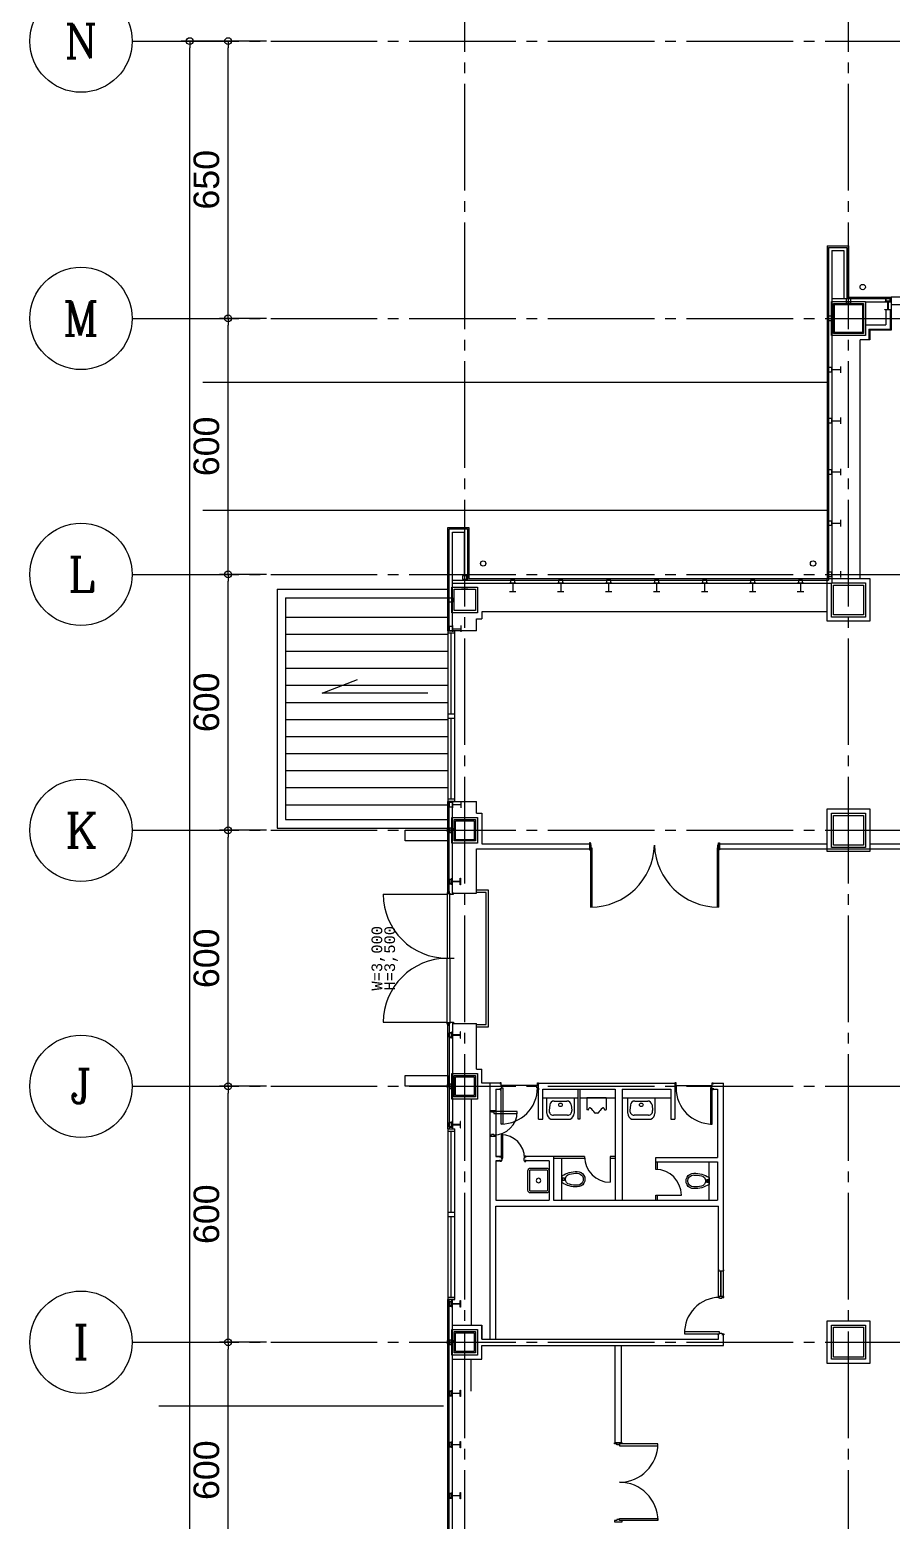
# Model space of a CAD drawing. Header units: millimetres. Extents: x -48783 to 29932, y 8989 to 23940.
# Drawn here: x -1020 to 1002, y 15930 to 19426 of the extents above; entities that cross this region are included whole.
import ezdxf
from ezdxf.enums import TextEntityAlignment as Align

# ---------------------------------------------------------------- set-up
doc = ezdxf.new("R2010")
doc.units = ezdxf.units.MM
doc.header["$LTSCALE"] = 100
doc.linetypes.add('X-N-FAB-L20$0$COL-CEN-LIN', pattern=[3.25, 2.5, -0.25, 0.25, -0.25])
for name, color, linetype in [('0-XREF', 7, 'Continuous'), ('X-N-FAB-L20$0$0-MC', 8, 'Continuous'), ('X-N-FAB-L20$0$0-NC', 8, 'Continuous'), ('X-N-FAB-L20$0$08', 8, 'Continuous'), ('X-N-FAB-L20$0$BLOCK', 8, 'Continuous'), ('X-N-FAB-L20$0$CCL', 8, 'X-N-FAB-L20$0$COL-CEN-LIN'), ('X-N-FAB-L20$0$COL', 8, 'Continuous'), ('X-N-FAB-L20$0$COL-S', 8, 'Continuous')]:
    doc.layers.add(name, color=color, linetype=linetype)
doc.layers.add('X-N-FAB-L20$0$A-BLOCK', color=8, linetype='Continuous', plot=False)
doc.layers.add('X-N-FAB-L20$0$DIM', color=8, linetype='Continuous', plot=False)
doc.styles.add('X-N-FAB-L20$0$ATS', font='monotxt', dxfattribs={"bigfont": 'BIGFONT'})
doc.styles.add('X-N-FAB-L20$0$COL-NUM', font='romanc')
doc.styles.add('X-N-FAB-L20$0$DimStyUse', font='romans.shx', dxfattribs={"width": 0.7})
doc.styles.add('X-N-FAB-L20$0$Gen-Text', font='arial.ttf', dxfattribs={"height": 2.5})
doc.dimstyles.new('X-N-FAB-L20$0$CIRL', dxfattribs={"dimtxt": 30, "dimasz": 8, "dimexe": 8, "dimexo": 0, "dimgap": 5, "dimtad": 1, "dimdsep": 46, "dimtxsty": 'X-N-FAB-L20$0$DimStyUse', "dimblk": 'X-N-FAB-L20$0$_Origin', "dimcen": 10, "dimdle": 8, "dimclrt": 2, "dimazin": 0, "dimtfac": 1, "dimtix": 1, "dimtmove": 2, "dimatfit": 3, "dimfxl": 10, "dimtolj": 1, "dimarcsym": 0})

# ---------------------------------------------------------------- blocks, each defined once
blk = doc.blocks.new('X-N-FAB-L20$0$cn-y')
at = {"layer": 'X-N-FAB-L20$0$0-MC'}
blk.add_circle((-50, 0), 50, dxfattribs=at)
at = {"layer": 'X-N-FAB-L20$0$0-NC', "style": 'X-N-FAB-L20$0$COL-NUM'}
blk.add_attdef('GRID-Y', text='', height=50, dxfattribs=at).set_placement((-50, 0), align=Align.MIDDLE_CENTER)
blk = doc.blocks.new('X-N-FAB-L20$0$_Origin')
at = {"color": 0, "linetype": 'ByBlock', "lineweight": -2}
blk.add_line((0, 0), (-1, 0), dxfattribs=at)
blk.add_circle((0, 0), 0.5, dxfattribs=at)
blk = doc.blocks.new('*D118')
at = {"layer": 'X-N-FAB-L20$0$DIM', "color": 0, "lineweight": -2, "transparency": 16777216}
for p, q in [((465, 8800), (355, 8800)), ((375, 166), (375, 8784)), ((465, 150), (355, 150))]:
    blk.add_line(p, q, dxfattribs=at)
at = {"layer": 'X-N-FAB-L20$0$DIM', "color": 0, "lineweight": -2, "transparency": 16777216, "xscale": 16, "yscale": 16, "zscale": 16}
for p, rotation in [((375, 8800), 90), ((375, 150), 270)]:
    blk.add_blockref('X-N-FAB-L20$0$_Origin', p, dxfattribs=dict(at, rotation=rotation))
at = {"layer": 'X-N-FAB-L20$0$DIM', "color": 2, "transparency": 16777216, "insert": (324.4, 4475), "char_height": 2.5, "attachment_point": 5, "rotation": 90, "style": 'X-N-FAB-L20$0$Gen-Text'}
blk.add_mtext('\\A1;{\\H24x;8650}', dxfattribs=at)
blk = doc.blocks.new('*D127')
at = {"layer": 'X-N-FAB-L20$0$DIM', "color": 0, "lineweight": -2, "transparency": 16777216}
for p, q in [((555, 5750), (445, 5750)), ((465, 5166), (465, 5734)), ((555, 5150), (445, 5150))]:
    blk.add_line(p, q, dxfattribs=at)
at = {"layer": 'X-N-FAB-L20$0$DIM', "color": 0, "lineweight": -2, "transparency": 16777216, "xscale": 16, "yscale": 16, "zscale": 16}
for p, rotation in [((465, 5750), 90), ((465, 5150), 270)]:
    blk.add_blockref('X-N-FAB-L20$0$_Origin', p, dxfattribs=dict(at, rotation=rotation))
at = {"layer": 'X-N-FAB-L20$0$DIM', "color": 2, "transparency": 16777216, "insert": (414.4, 5450), "char_height": 2.5, "attachment_point": 5, "rotation": 90, "style": 'X-N-FAB-L20$0$Gen-Text'}
blk.add_mtext('\\A1;{\\H24x;600}', dxfattribs=at)
blk = doc.blocks.new('*D128')
at = {"layer": 'X-N-FAB-L20$0$DIM', "color": 0, "lineweight": -2, "transparency": 16777216}
for p, q in [((555, 6350), (445, 6350)), ((465, 5766), (465, 6334)), ((555, 5750), (445, 5750))]:
    blk.add_line(p, q, dxfattribs=at)
at = {"layer": 'X-N-FAB-L20$0$DIM', "color": 0, "lineweight": -2, "transparency": 16777216, "xscale": 16, "yscale": 16, "zscale": 16}
for p, rotation in [((465, 6350), 90), ((465, 5750), 270)]:
    blk.add_blockref('X-N-FAB-L20$0$_Origin', p, dxfattribs=dict(at, rotation=rotation))
at = {"layer": 'X-N-FAB-L20$0$DIM', "color": 2, "transparency": 16777216, "insert": (414.4, 6050), "char_height": 2.5, "attachment_point": 5, "rotation": 90, "style": 'X-N-FAB-L20$0$Gen-Text'}
blk.add_mtext('\\A1;{\\H24x;600}', dxfattribs=at)
blk = doc.blocks.new('*D129')
at = {"layer": 'X-N-FAB-L20$0$DIM', "color": 0, "lineweight": -2, "transparency": 16777216}
for p, q in [((555, 6950), (445, 6950)), ((465, 6366), (465, 6934)), ((555, 6350), (445, 6350))]:
    blk.add_line(p, q, dxfattribs=at)
at = {"layer": 'X-N-FAB-L20$0$DIM', "color": 0, "lineweight": -2, "transparency": 16777216, "xscale": 16, "yscale": 16, "zscale": 16}
for p, rotation in [((465, 6950), 90), ((465, 6350), 270)]:
    blk.add_blockref('X-N-FAB-L20$0$_Origin', p, dxfattribs=dict(at, rotation=rotation))
at = {"layer": 'X-N-FAB-L20$0$DIM', "color": 2, "transparency": 16777216, "insert": (414.4, 6650), "char_height": 2.5, "attachment_point": 5, "rotation": 90, "style": 'X-N-FAB-L20$0$Gen-Text'}
blk.add_mtext('\\A1;{\\H24x;600}', dxfattribs=at)
blk = doc.blocks.new('*D130')
at = {"layer": 'X-N-FAB-L20$0$DIM', "color": 0, "lineweight": -2, "transparency": 16777216}
for p, q in [((555, 7550), (445, 7550)), ((465, 6966), (465, 7534)), ((555, 6950), (445, 6950))]:
    blk.add_line(p, q, dxfattribs=at)
at = {"layer": 'X-N-FAB-L20$0$DIM', "color": 0, "lineweight": -2, "transparency": 16777216, "xscale": 16, "yscale": 16, "zscale": 16}
for p, rotation in [((465, 7550), 90), ((465, 6950), 270)]:
    blk.add_blockref('X-N-FAB-L20$0$_Origin', p, dxfattribs=dict(at, rotation=rotation))
at = {"layer": 'X-N-FAB-L20$0$DIM', "color": 2, "transparency": 16777216, "insert": (414.4, 7250), "char_height": 2.5, "attachment_point": 5, "rotation": 90, "style": 'X-N-FAB-L20$0$Gen-Text'}
blk.add_mtext('\\A1;{\\H24x;600}', dxfattribs=at)
blk = doc.blocks.new('*D131')
at = {"layer": 'X-N-FAB-L20$0$DIM', "color": 0, "lineweight": -2, "transparency": 16777216}
for p, q in [((555, 8150), (445, 8150)), ((465, 7566), (465, 8134)), ((555, 7550), (445, 7550))]:
    blk.add_line(p, q, dxfattribs=at)
at = {"layer": 'X-N-FAB-L20$0$DIM', "color": 0, "lineweight": -2, "transparency": 16777216, "xscale": 16, "yscale": 16, "zscale": 16}
for p, rotation in [((465, 8150), 90), ((465, 7550), 270)]:
    blk.add_blockref('X-N-FAB-L20$0$_Origin', p, dxfattribs=dict(at, rotation=rotation))
at = {"layer": 'X-N-FAB-L20$0$DIM', "color": 2, "transparency": 16777216, "insert": (414.4, 7850), "char_height": 2.5, "attachment_point": 5, "rotation": 90, "style": 'X-N-FAB-L20$0$Gen-Text'}
blk.add_mtext('\\A1;{\\H24x;600}', dxfattribs=at)
blk = doc.blocks.new('*D132')
at = {"layer": 'X-N-FAB-L20$0$DIM', "color": 0, "lineweight": -2, "transparency": 16777216}
for p, q in [((555, 8800), (445, 8800)), ((465, 8166), (465, 8784)), ((555, 8150), (445, 8150))]:
    blk.add_line(p, q, dxfattribs=at)
at = {"layer": 'X-N-FAB-L20$0$DIM', "color": 0, "lineweight": -2, "transparency": 16777216, "xscale": 16, "yscale": 16, "zscale": 16}
for p, rotation in [((465, 8800), 90), ((465, 8150), 270)]:
    blk.add_blockref('X-N-FAB-L20$0$_Origin', p, dxfattribs=dict(at, rotation=rotation))
at = {"layer": 'X-N-FAB-L20$0$DIM', "color": 2, "transparency": 16777216, "insert": (414.4, 8475), "char_height": 2.5, "attachment_point": 5, "rotation": 90, "style": 'X-N-FAB-L20$0$Gen-Text'}
blk.add_mtext('\\A1;{\\H24x;650}', dxfattribs=at)
blk = doc.blocks.new('X-N-FAB-L20$0$A$C028b1125')
at = {"layer": 'X-N-FAB-L20$0$COL'}
blk.add_lwpolyline([(0, 60), (60, 60), (60, 0), (0, 0)], close=True, dxfattribs=at)
at = {"layer": 'X-N-FAB-L20$0$COL-S'}
for points in [[(5, 5), (5, 55), (55, 55), (55, 5)], [(8, 8), (8, 52), (52, 52), (52, 8)]]:
    blk.add_lwpolyline(points, close=True, dxfattribs=at)
blk = doc.blocks.new('X-N-FAB-L20$0$A$C01c89b02')
at = {"layer": 'X-N-FAB-L20$0$COL'}
blk.add_lwpolyline([(0, 100), (100, 100), (100, 0), (0, 0)], close=True, dxfattribs=at)
at = {"layer": 'X-N-FAB-L20$0$COL-S'}
for points in [[(10, 90), (90, 90), (90, 10), (10, 10)], [(15, 85), (85, 85), (85, 15), (15, 15)]]:
    blk.add_lwpolyline(points, close=True, dxfattribs=at)
blk = doc.blocks.new('X-N-FAB-L20$0$A$C09907766')
at = {"layer": 'X-N-FAB-L20$0$COL-S'}
for points in [[(0, 60), (60, 60), (60, 0), (0, 0)], [(5, 55), (55, 55), (55, 5), (5, 5)]]:
    blk.add_lwpolyline(points, close=True, dxfattribs=at)
blk = doc.blocks.new('X-N-FAB-L20$0$A$C9c0f053d')
at = {"layer": 'X-N-FAB-L20$0$COL'}
blk.add_lwpolyline([(0, 80), (80, 80), (80, 0), (0, 0)], close=True, dxfattribs=at)
at = {"layer": 'X-N-FAB-L20$0$COL-S'}
for points in [[(5, 5), (5, 75), (75, 75), (75, 5)], [(7, 7), (7, 73), (73, 73), (73, 7)]]:
    blk.add_lwpolyline(points, close=True, dxfattribs=at)
blk = doc.blocks.new('X-N-FAB-L20$0$A$C1d07c4d4')
for centre, radius in [((1650.7, 8198.6), 6.25), ((760.7, 7550.5), 6.25), ((1534.2, 7550.5), 6.25), ((1026.4, 6298), 0.2)]:
    blk.add_circle(centre, radius)
for centre, major_axis, start_param, end_param in [((926.5, 6262.6), (11.6, 11.6), 2.420598, 3.467796), ((925.4, 6267.2), (-7.16, 7.16), 0.682044, 2.356194), ((926.8, 6280.3), (-7.16, 7.16), 5.497787, 6.96523), ((957.1, 6280.3), (7.16, 7.16), 5.601141, 7.068583), ((958.5, 6267.2), (-7.16, 7.16), 2.356194, 4.030345), ((957.4, 6262.6), (11.6, 11.6), 4.386186, 5.433383), ((1116, 6262.6), (11.6, 11.6), 2.420598, 3.467796), ((1114.9, 6267.2), (-7.16, 7.16), 0.682044, 2.356194), ((1116.3, 6280.3), (-7.16, 7.16), 5.497787, 6.96523), ((1146.6, 6280.3), (7.16, 7.16), 5.601141, 7.068583), ((1148, 6267.2), (-7.16, 7.16), 2.356194, 4.030345), ((1146.9, 6262.6), (11.6, 11.6), 4.386186, 5.433383)]:
    blk.add_ellipse(centre, major_axis=major_axis, ratio=1, start_param=start_param, end_param=end_param)
for centre in [(941.9, 6281.6), (1131.4, 6281.6)]:
    blk.add_ellipse(centre, major_axis=(-2.9, 2.9), ratio=1)
at = {"extrusion": (0, 0, -1)}
for centre, major_axis, start_param, end_param in [((871.8, 6126.9), (-4.41, 4.41), 5.497787, 7.068583), ((871.8, 6126.9), (1.47, 1.47), 3.926991, 5.497787), ((909.2, 6126.9), (-4.41, 4.41), 0.785398, 2.356194), ((909.2, 6126.9), (-1.47, 1.47), 0.785398, 2.356194), ((979.2, 6063.3), (-43.6, 43.6), 0.206884, 0.822018), ((965.5, 6107), (8.5, 8.5), 2.525388, 5.328594), ((979.2, 6063.3), (-40.8, 40.8), 0.509132, 0.822018), ((981.4, 6107), (12.7, 12.7), 5.497787, 8.63938), ((981.4, 6107), (9.9, 9.9), 5.497787, 8.63938), ((1254.4, 6103), (12.7, 12.7), 2.356194, 5.497787), ((1256.7, 6059.3), (-43.6, 43.6), 0.748778, 1.363912), ((979.2, 6150.7), (43.6, 43.6), 2.319574, 2.934708), ((979.2, 6150.7), (40.8, 40.8), 2.319574, 2.63246), ((1254.4, 6103), (-9.9, 9.9), 3.926991, 7.068583), ((1256.7, 6146.7), (43.6, 43.6), 1.777681, 2.392815), ((1256.7, 6059.3), (-40.8, 40.8), 0.748778, 1.061664), ((1256.7, 6146.7), (-40.8, 40.8), 3.650725, 3.963611), ((1270.4, 6103), (-8.5, 8.5), 0.954591, 3.757798), ((871.8, 6081.1), (-4.41, 4.41), 3.926991, 5.497787), ((871.8, 6081.1), (-1.47, 1.47), 3.926991, 5.497787), ((909.2, 6081.1), (-4.41, 4.41), 2.356194, 3.926991), ((909.2, 6081.1), (1.47, 1.47), 0.785398, 2.356194)]:
    blk.add_ellipse(centre, major_axis=major_axis, ratio=1, start_param=start_param, end_param=end_param, dxfattribs=at)
blk.add_ellipse((890.5, 6104), major_axis=(-3.68, 3.68), ratio=1, dxfattribs=at)
blk.add_point((1026.4, 6298))
at = {"layer": 'X-N-FAB-L20$0$08'}
for p, q in [((1567.4, 8295), (1567.4, 7525)), ((1567.4, 8295), (1617.4, 8295)), ((1570.9, 8291.5), (1570.9, 7511.5)), ((1570.9, 8291.5), (1613.9, 8291.5)), ((1613.9, 8291.5), (1613.9, 8171.5)), ((1617.4, 8295), (1617.4, 8175)), ((1578.4, 8284), (1578.4, 7504)), ((1578.4, 8284), (1606.4, 8284)), ((1606.4, 8284), (1606.4, 8171.5)), ((1567.4, 8224.6), (1567.4, 7515)), ((1578.4, 8171.5), (1717.4, 8171.5)), ((1617.4, 8175), (1717.4, 8175)), ((1657.4, 8164), (1717.4, 8164)), ((2417.4, 8175), (1717.4, 8175)), ((1717.4, 8175), (1717.4, 8097.5)), ((1717.4, 8175), (1717.4, 8158)), ((1717.4, 8158), (2417.4, 8158)), ((1704.9, 8145), (1704.9, 8110)), ((1714.9, 8145), (1714.9, 8100)), ((1657.4, 8110), (1704.9, 8110)), ((1664.9, 8100), (1664.9, 8077.5)), ((1664.9, 8100), (1714.9, 8100)), ((1667.4, 8097.5), (1667.4, 8075)), ((1717.4, 8097.5), (1667.4, 8097.5)), ((1644.9, 7515), (1644.9, 8075)), ((1667.4, 8075), (1644.9, 8075)), ((1578.4, 8012.5), (1578.4, 7997.5)), ((1598.4, 8012.5), (1598.4, 7997.5)), ((1567.4, 7975), (102.8, 7975)), ((1578.4, 8005), (1598.4, 8005)), ((1578.4, 7892.5), (1578.4, 7877.5)), ((1578.4, 7885), (1598.4, 7885)), ((1598.4, 7892.5), (1598.4, 7877.5)), ((1578.4, 7772.5), (1578.4, 7757.5)), ((1578.4, 7765), (1598.4, 7765)), ((1598.4, 7772.5), (1598.4, 7757.5)), ((1567.4, 7675), (102.8, 7675)), ((677.4, 7635), (727.4, 7635)), ((677.4, 7635), (727.4, 7635)), ((677.4, 7392.7), (677.4, 7635)), ((680.9, 7631.5), (723.9, 7631.5)), ((680.9, 7392.7), (680.9, 7631.5)), ((688.4, 7624), (716.4, 7624)), ((688.4, 7392.7), (688.4, 7624)), ((716.4, 7624), (716.4, 7521.5)), ((723.9, 7631.5), (723.9, 7511.5)), ((727.4, 7635), (727.4, 7515)), ((727.4, 7635), (727.4, 7525)), ((1578.4, 7652.5), (1578.4, 7637.5)), ((1578.4, 7645), (1598.4, 7645)), ((1598.4, 7652.5), (1598.4, 7637.5)), ((1578.4, 7532.5), (1578.4, 7517.5)), ((1578.4, 7525), (1598.4, 7525)), ((1598.4, 7532.5), (1598.4, 7517.5)), ((277.4, 7490), (277.4, 6930)), ((277.4, 7490), (677.4, 7490)), ((688.4, 7511.5), (1570.9, 7511.5)), ((688.4, 7504), (1578.4, 7504)), ((724.9, 7490), (709.9, 7490)), ((727.4, 7515), (1567.4, 7515)), ((837.4, 7504), (822.4, 7504)), ((837.4, 7484), (822.4, 7484)), ((829.9, 7504), (829.9, 7484)), ((949.9, 7504), (934.9, 7504)), ((949.9, 7484), (934.9, 7484)), ((942.4, 7504), (942.4, 7484)), ((1062.4, 7504), (1047.4, 7504)), ((1062.4, 7484), (1047.4, 7484)), ((1054.9, 7504), (1054.9, 7484)), ((1174.9, 7504), (1159.9, 7504)), ((1174.9, 7484), (1159.9, 7484)), ((1167.4, 7504), (1167.4, 7484)), ((1287.4, 7504), (1272.4, 7504)), ((1287.4, 7484), (1272.4, 7484)), ((1279.9, 7504), (1279.9, 7484)), ((1399.9, 7504), (1384.9, 7504)), ((1399.9, 7484), (1384.9, 7484)), ((1392.4, 7504), (1392.4, 7484)), ((1512.4, 7504), (1497.4, 7504)), ((1512.4, 7484), (1497.4, 7484)), ((1504.9, 7504), (1504.9, 7484)), ((1644.9, 7515), (1667.4, 7515)), ((1667.4, 7515), (1667.4, 7415)), ((297.4, 7470), (297.4, 6950)), ((297.4, 7470), (677.4, 7470)), ((297.4, 7425), (677.4, 7425)), ((744.9, 7392.7), (744.9, 7420.5)), ((744.9, 7420.5), (757.4, 7420.5)), ((1567.4, 7437.5), (757.4, 7437.5)), ((757.4, 7437.5), (757.4, 7420.5)), ((1567.4, 7415), (1567.4, 7437.5)), ((1667.4, 7415), (1567.4, 7415)), ((297.4, 7385), (677.4, 7385)), ((744.9, 7392.7), (677.4, 7392.7)), ((677.4, 7392.7), (694.4, 7392.7)), ((677.4, 7392.7), (677.4, 6992.8)), ((677.4, 7387.8), (694.4, 7387.8)), ((685.9, 7197.8), (685.9, 7387.8)), ((688.4, 7405.2), (688.4, 7390.2)), ((688.4, 7397.7), (708.4, 7397.7)), ((694.4, 6992.8), (694.4, 7392.7)), ((708.4, 7405.2), (708.4, 7390.2)), ((297.4, 7345), (677.4, 7345)), ((297.4, 7305), (677.4, 7305)), ((297.4, 7265), (677.4, 7265)), ((297.4, 7225), (677.4, 7225)), ((297.4, 7185), (677.4, 7185)), ((677.4, 7197.8), (694.4, 7197.8)), ((677.4, 7187.8), (694.4, 7187.8)), ((685.9, 6997.8), (685.9, 7187.8)), ((297.4, 7145), (677.4, 7145)), ((297.4, 7105), (677.4, 7105)), ((297.4, 7065), (677.4, 7065)), ((297.4, 7025), (677.4, 7025)), ((694.4, 6997.8), (677.4, 6997.8)), ((677.4, 6775), (677.4, 6992.8)), ((677.4, 6992.8), (744.9, 6992.8)), ((694.4, 6992.8), (677.4, 6992.8)), ((680.9, 6775), (680.9, 6992.8)), ((688.4, 6992.8), (688.4, 6977.8)), ((688.4, 6775), (688.4, 6992.8)), ((708.4, 6992.8), (708.4, 6977.8)), ((744.9, 6965), (744.9, 6992.8)), ((297.4, 6985), (677.4, 6985)), ((688.4, 6985.3), (708.4, 6985.3)), ((744.9, 6965), (757.4, 6965)), ((757.4, 6965), (757.4, 6893.5)), ((1567.4, 6893.5), (1567.4, 6975)), ((1567.4, 6975), (1667.4, 6975)), ((1567.4, 6975), (1667.4, 6975)), ((1667.4, 6975), (1667.4, 6893.5)), ((277.4, 6930), (677.4, 6930)), ((297.4, 6950), (677.4, 6950)), ((757.4, 6893.5), (1009.8, 6893.5)), ((1009.8, 6893.5), (1009.8, 6881.5)), ((1012.3, 6895), (1012.3, 6745)), ((1312.3, 6895), (1312.3, 6745)), ((1314.8, 6893.5), (1567.4, 6893.5)), ((1314.8, 6893.5), (1314.8, 6881.5)), ((1667.4, 6893.5), (2289.9, 6893.5)), ((744.9, 6777.5), (744.9, 6881.5)), ((744.9, 6881.5), (1009.8, 6881.5)), ((1013.8, 6883.9), (1015.3, 6883.9)), ((1015.3, 6883.9), (1015.3, 6745)), ((1309.3, 6883.9), (1309.3, 6745)), ((1312.3, 6883.9), (1309.3, 6883.9)), ((1314.8, 6881.5), (2304.9, 6881.5)), ((526.4, 6775), (676.4, 6775)), ((677.4, 6781.5), (680.9, 6781.5)), ((688.4, 6777.5), (744.9, 6777.5)), ((662.4, 6625), (692.4, 6625)), ((526.4, 6475), (676.4, 6475)), ((677.4, 6225), (677.4, 6472.5)), ((677.4, 6468.5), (680.9, 6468.5)), ((680.9, 6472.5), (680.9, 6225)), ((688.4, 6475), (688.4, 6225)), ((688.4, 6472.5), (744.9, 6472.5)), ((744.9, 6365), (744.9, 6472.5)), ((744.9, 6365), (757.4, 6365)), ((757.4, 6332), (757.4, 6365)), ((800.4, 6332), (757.4, 6332)), ((777.4, 5732.5), (777.4, 6332)), ((890.4, 6332), (1210.4, 6332)), ((890.4, 6248), (890.4, 6332)), ((1210.4, 6332), (1210.4, 6248)), ((1300.4, 6332), (1324.4, 6332)), ((1324.4, 5895), (1324.4, 6332)), ((732.4, 6295), (732.4, 5765)), ((790.4, 6318), (800.4, 6318)), ((790.4, 6318), (790.4, 6160)), ((886.4, 6327), (804.4, 6327)), ((900.4, 6318), (1070.4, 6318)), ((900.4, 6248), (900.4, 6318)), ((900.4, 6298), (983.4, 6298)), ((910.1, 6261.6), (910.1, 6298)), ((910.1, 6298), (973.8, 6298)), ((973.8, 6298), (973.8, 6261.6)), ((987.4, 6298), (1070.4, 6298)), ((1049.4, 6298), (1003.4, 6298)), ((1003.4, 6298), (1003.4, 6270.5)), ((1049.4, 6298), (1049.4, 6270.5)), ((1053.4, 6298), (1070.4, 6298)), ((1070.4, 6318), (1070.4, 6058)), ((1086.4, 6318), (1086.4, 6058)), ((1086.4, 6318), (1200.4, 6318)), ((1086.4, 6298), (1200.4, 6298)), ((1099.6, 6261.6), (1099.6, 6298)), ((1099.6, 6298), (1163.3, 6298)), ((1163.3, 6298), (1163.3, 6261.6)), ((1200.4, 6318), (1200.4, 6248)), ((1214.4, 6327), (1296.4, 6327)), ((1300.4, 6318), (1310.4, 6318)), ((1310.4, 6318), (1310.4, 6158)), ((777.4, 6268), (790.4, 6268)), ((916.7, 6281.3), (915.3, 6268.2)), ((926.8, 6290.4), (957.1, 6290.4)), ((967.2, 6281.3), (968.6, 6268.2)), ((1007.1, 6270), (1003.9, 6270)), ((1007.6, 6270.3), (1008.7, 6272.8)), ((1029.4, 6262), (1023.5, 6262)), ((1045.3, 6270.3), (1044.2, 6272.8)), ((1045.8, 6270), (1048.9, 6270)), ((1106.2, 6281.3), (1104.8, 6268.2)), ((1116.3, 6290.4), (1146.6, 6290.4)), ((1156.7, 6281.3), (1158.1, 6268.2)), ((677.4, 6225), (677.4, 5825)), ((677.4, 6225), (694.4, 6225)), ((694.4, 5825), (694.4, 6225)), ((890.4, 6248), (900.4, 6248)), ((919.2, 6247.9), (964.7, 6247.9)), ((958.5, 6257), (925.4, 6257)), ((1108.7, 6247.9), (1154.2, 6247.9)), ((1148, 6257), (1114.9, 6257)), ((1200.4, 6248), (1210.4, 6248)), ((677.4, 6220), (694.4, 6220)), ((685.9, 6030), (685.9, 6220)), ((777.4, 6208), (790.4, 6208)), ((790.4, 6160), (800.4, 6160)), ((800.4, 6160), (790.4, 6160)), ((925.4, 6160), (860.4, 6160)), ((925.4, 6160), (925.4, 6058)), ((998.4, 6160), (925.4, 6160)), ((998.6, 6156), (925.4, 6156)), ((945.4, 6058), (945.4, 6156)), ((1070.4, 6160), (1058.4, 6160)), ((1058.4, 6160), (1058.4, 6100)), ((1070.4, 6156), (1058.4, 6156)), ((1165.4, 6158), (1310.4, 6158)), ((1165.4, 6148), (1165.4, 6158)), ((790.4, 6150), (790.4, 6058)), ((800.4, 6150), (790.4, 6150)), ((790.4, 6150), (800.4, 6150)), ((915.4, 6150), (860.4, 6150)), ((865.5, 6081.1), (865.5, 6126.9)), ((869.7, 6081.1), (869.7, 6126.9)), ((871.8, 6133.1), (909.2, 6133.1)), ((871.8, 6129), (909.2, 6129)), ((911.3, 6126.9), (911.3, 6081.1)), ((915.4, 6150), (915.4, 6058)), ((915.4, 6126.9), (915.4, 6081.1)), ((1165.4, 6148), (1310.4, 6148)), ((1165.4, 6130), (1165.4, 6148)), ((1169.4, 6130), (1169.4, 6148)), ((1290.4, 6058), (1290.4, 6148)), ((1310.4, 6148), (1310.4, 6058)), ((945.4, 6115), (945.4, 6099)), ((947.4, 6110), (951.4, 6110)), ((947.4, 6104), (947.4, 6110)), ((951.4, 6104), (947.4, 6104)), ((951.4, 6110), (951.4, 6104)), ((1288.4, 6106), (1284.4, 6106)), ((1284.4, 6106), (1284.4, 6100)), ((1284.4, 6100), (1288.4, 6100)), ((1288.4, 6100), (1288.4, 6106)), ((1290.4, 6111), (1290.4, 6095)), ((790.4, 6058), (915.4, 6058)), ((909.2, 6079), (871.8, 6079)), ((909.2, 6074.9), (871.8, 6074.9)), ((925.4, 6058), (1310.4, 6058)), ((1165.4, 6058), (1165.4, 6070)), ((1165.4, 6070), (1225.4, 6070)), ((1169.4, 6058), (1169.4, 6070)), ((677.4, 6030), (694.4, 6030)), ((677.4, 6020), (694.4, 6020)), ((685.9, 5830), (685.9, 6020)), ((790.4, 6044), (1312.4, 6044)), ((790.4, 5732.5), (790.4, 6044)), ((1312.4, 5895), (1312.4, 6044)), ((1312.4, 5832.5), (1312.4, 5892.5)), ((1317.4, 5892.5), (1317.4, 5832.5)), ((1318, 5892.5), (1318, 5832.5)), ((1324.4, 5832.5), (1324.4, 5892.5)), ((694.4, 5830), (677.4, 5830)), ((677.4, 3225), (677.4, 5825)), ((694.4, 5825), (677.4, 5825)), ((677.4, 5825), (694.4, 5825)), ((680.9, 3225), (680.9, 5825)), ((688.4, 3225), (688.4, 5825)), ((688.4, 5765), (757.4, 5765)), ((699.4, 5765), (757.4, 5765)), ((757.4, 5732.5), (757.4, 5765)), ((1312.4, 5732.5), (1312.4, 5742.5)), ((1324.4, 5717.5), (1324.4, 5742.5)), ((757.4, 5732.5), (1312.4, 5732.5)), ((757.4, 5717.5), (1324.4, 5717.5)), ((757.4, 5685), (757.4, 5717.5)), ((1069.9, 5489.3), (1069.9, 5717.5)), ((1084.9, 5489.3), (1084.9, 5717.5)), ((688.4, 5685), (757.4, 5685)), ((732.4, 5610), (732.4, 5685)), ((667.4, 5575), (0, 5575)), ((1084.9, 5489.3), (1069.9, 5489.3)), ((1069.9, 5489.3), (1084.9, 5489.3))]:
    blk.add_line(p, q, dxfattribs=at)
for points in [[(1577.4, 8165), (1657.4, 8165), (1657.4, 8085), (1577.4, 8085)], [(1582.4, 8090), (1582.4, 8160), (1652.4, 8160), (1652.4, 8090)], [(1584.4, 8092), (1584.4, 8158), (1650.4, 8158), (1650.4, 8092)], [(1612.4, 8160), (1612.4, 8171.5), (1622.4, 8171.5), (1622.4, 8160)], [(1702.4, 8165), (1717.4, 8165), (1717.4, 8164.1), (1710.2, 8164.1), (1710.2, 8145.9), (1717.4, 8145.9), (1717.4, 8145), (1702.4, 8145), (1702.4, 8145.9), (1709.6, 8145.9), (1709.6, 8164.1), (1702.4, 8164.1)], [(1704.3, 8170), (1704.3, 8165), (1709.3, 8165), (1709.3, 8165.6), (1704.9, 8165.6), (1704.9, 8170)], [(1704.9, 8166.5), (1714.9, 8166.5), (1714.9, 8171.5), (1704.9, 8171.5)], [(1715.5, 8170), (1715.5, 8165), (1710.5, 8165), (1710.5, 8165.6), (1714.9, 8165.6), (1714.9, 8170)], [(1582.4, 8130), (1570.9, 8130), (1570.9, 8120), (1582.4, 8120)], [(1578.4, 8010), (1570.9, 8010), (1570.9, 8000), (1578.4, 8000)], [(1578.4, 7890), (1570.9, 7890), (1570.9, 7880), (1578.4, 7880)], [(1578.4, 7770), (1570.9, 7770), (1570.9, 7760), (1578.4, 7760)], [(1578.4, 7650), (1570.9, 7650), (1570.9, 7640), (1578.4, 7640)], [(722.4, 7514), (722.4, 7521.5), (712.4, 7521.5), (712.4, 7514)], [(1578.4, 7530), (1570.9, 7530), (1570.9, 7520), (1578.4, 7520)], [(687.4, 7495), (747.4, 7495), (747.4, 7435), (687.4, 7435)], [(692.4, 7490), (742.4, 7490), (742.4, 7440), (692.4, 7440)], [(834.9, 7504), (834.9, 7511.5), (824.9, 7511.5), (824.9, 7504)], [(947.4, 7504), (947.4, 7511.5), (937.4, 7511.5), (937.4, 7504)], [(1059.9, 7504), (1059.9, 7511.5), (1049.9, 7511.5), (1049.9, 7504)], [(1172.4, 7504), (1172.4, 7511.5), (1162.4, 7511.5), (1162.4, 7504)], [(1284.9, 7504), (1284.9, 7511.5), (1274.9, 7511.5), (1274.9, 7504)], [(1397.4, 7504), (1397.4, 7511.5), (1387.4, 7511.5), (1387.4, 7504)], [(1509.9, 7504), (1509.9, 7511.5), (1499.9, 7511.5), (1499.9, 7504)], [(1577.4, 7505), (1657.4, 7505), (1657.4, 7425), (1577.4, 7425)], [(1582.4, 7500), (1652.4, 7500), (1652.4, 7430), (1582.4, 7430)], [(688.4, 7460), (680.9, 7460), (680.9, 7470), (688.4, 7470)], [(688.4, 7402.7), (680.9, 7402.7), (680.9, 7392.7), (688.4, 7392.7)], [(688.4, 6990.3), (680.9, 6990.3), (680.9, 6980.3), (688.4, 6980.3)], [(1577.4, 6965), (1657.4, 6965), (1657.4, 6885), (1577.4, 6885)], [(1582.4, 6960), (1652.4, 6960), (1652.4, 6890), (1582.4, 6890)], [(677.4, 6900), (577.4, 6900), (577.4, 6925), (677.4, 6925)], [(677.4, 6924), (677.4, 6926), (680.9, 6926), (680.9, 6924)], [(685.9, 6920), (685.9, 6930), (680.9, 6930), (680.9, 6920)], [(685.9, 6922.5), (685.9, 6927.5), (690.9, 6927.5), (690.9, 6926.9), (686.5, 6926.9), (686.5, 6922.5)], [(687.4, 6955), (747.4, 6955), (747.4, 6895), (687.4, 6895)], [(687.4, 6927.5), (692.4, 6927.5), (692.4, 6932.5), (691.8, 6932.5), (691.8, 6928.1), (687.4, 6928.1)], [(692.4, 6900), (692.4, 6950), (742.4, 6950), (742.4, 6900)], [(695.4, 6903), (695.4, 6947), (739.4, 6947), (739.4, 6903)], [(685.9, 6800), (685.9, 6810), (680.9, 6810), (680.9, 6800)], [(682.4, 6810.6), (687.4, 6810.6), (687.4, 6805.6), (686.8, 6805.6), (686.8, 6810), (682.4, 6810)], [(682.4, 6799.4), (687.4, 6799.4), (687.4, 6804.4), (686.8, 6804.4), (686.8, 6800), (682.4, 6800)], [(687.4, 6797.5), (687.4, 6812.5), (688.3, 6812.5), (688.3, 6805.3), (706.5, 6805.3), (706.5, 6812.5), (707.4, 6812.5), (707.4, 6797.5), (706.5, 6797.5), (706.5, 6804.7), (688.3, 6804.7), (688.3, 6797.5)], [(676.4, 6776.5), (676.4, 6625), (682.4, 6625), (682.4, 6776.5)], [(676.4, 6473.5), (676.4, 6625), (682.4, 6625), (682.4, 6473.5)], [(685.9, 6450), (685.9, 6440), (680.9, 6440), (680.9, 6450)], [(682.4, 6450.6), (687.4, 6450.6), (687.4, 6445.6), (686.8, 6445.6), (686.8, 6450), (682.4, 6450)], [(682.4, 6439.4), (687.4, 6439.4), (687.4, 6444.4), (686.8, 6444.4), (686.8, 6440), (682.4, 6440)], [(687.4, 6452.5), (687.4, 6437.5), (688.3, 6437.5), (688.3, 6444.7), (706.5, 6444.7), (706.5, 6437.5), (707.4, 6437.5), (707.4, 6452.5), (706.5, 6452.5), (706.5, 6445.3), (688.3, 6445.3), (688.3, 6452.5)], [(677.4, 6325), (577.4, 6325), (577.4, 6350), (677.4, 6350)], [(685.9, 6320), (685.9, 6330), (680.9, 6330), (680.9, 6320)], [(687.4, 6355), (747.4, 6355), (747.4, 6295), (687.4, 6295)], [(687.4, 6327.5), (692.4, 6327.5), (692.4, 6332.5), (691.8, 6332.5), (691.8, 6328.1), (687.4, 6328.1)], [(692.4, 6300), (692.4, 6350), (742.4, 6350), (742.4, 6300)], [(695.4, 6303), (695.4, 6347), (739.4, 6347), (739.4, 6303)], [(677.4, 6324), (677.4, 6326), (680.9, 6326), (680.9, 6324)], [(685.9, 6322.5), (685.9, 6327.5), (690.9, 6327.5), (690.9, 6326.9), (686.5, 6326.9), (686.5, 6322.5)], [(802.9, 6321.5), (806.9, 6321.5), (806.9, 6236.5), (802.9, 6236.5)], [(1297.9, 6321.5), (1293.9, 6321.5), (1293.9, 6236.5), (1297.9, 6236.5)], [(785.4, 6265.5), (785.4, 6261.5), (840.4, 6261.5), (840.4, 6265.5)], [(685.9, 6240), (685.9, 6230), (680.9, 6230), (680.9, 6240)], [(682.4, 6240.6), (687.4, 6240.6), (687.4, 6235.6), (686.8, 6235.6), (686.8, 6240), (682.4, 6240)], [(682.4, 6229.4), (687.4, 6229.4), (687.4, 6234.4), (686.8, 6234.4), (686.8, 6230), (682.4, 6230)], [(687.4, 6242.5), (687.4, 6227.5), (688.3, 6227.5), (688.3, 6234.7), (706.5, 6234.7), (706.5, 6227.5), (707.4, 6227.5), (707.4, 6242.5), (706.5, 6242.5), (706.5, 6235.3), (688.3, 6235.3), (688.3, 6242.5)], [(802.9, 6156.5), (806.9, 6156.5), (806.9, 6211.5), (802.9, 6211.5)], [(685.9, 5810), (685.9, 5820), (680.9, 5820), (680.9, 5810)], [(682.4, 5820.6), (687.4, 5820.6), (687.4, 5815.6), (686.8, 5815.6), (686.8, 5820), (682.4, 5820)], [(682.4, 5809.4), (687.4, 5809.4), (687.4, 5814.4), (686.8, 5814.4), (686.8, 5810), (682.4, 5810)], [(687.4, 5807.5), (687.4, 5822.5), (688.3, 5822.5), (688.3, 5815.3), (706.5, 5815.3), (706.5, 5822.5), (707.4, 5822.5), (707.4, 5807.5), (706.5, 5807.5), (706.5, 5814.7), (688.3, 5814.7), (688.3, 5807.5)], [(1567.4, 5775), (1667.4, 5775), (1667.4, 5675), (1567.4, 5675)], [(687.4, 5755), (747.4, 5755), (747.4, 5695), (687.4, 5695)], [(692.4, 5700), (692.4, 5750), (742.4, 5750), (742.4, 5700)], [(695.4, 5703), (695.4, 5747), (739.4, 5747), (739.4, 5703)], [(1314.9, 5745), (1314.9, 5749), (1232.9, 5749), (1232.9, 5745)], [(1577.4, 5765), (1657.4, 5765), (1657.4, 5685), (1577.4, 5685)], [(1582.4, 5760), (1652.4, 5760), (1652.4, 5690), (1582.4, 5690)], [(677.4, 5724), (677.4, 5726), (680.9, 5726), (680.9, 5724)], [(685.9, 5720), (685.9, 5730), (680.9, 5730), (680.9, 5720)], [(685.9, 5722.5), (685.9, 5727.5), (690.9, 5727.5), (690.9, 5726.9), (686.5, 5726.9), (686.5, 5722.5)], [(687.4, 5727.5), (692.4, 5727.5), (692.4, 5732.5), (691.8, 5732.5), (691.8, 5728.1), (687.4, 5728.1)], [(685.9, 5600), (685.9, 5610), (680.9, 5610), (680.9, 5600)], [(682.4, 5610.6), (687.4, 5610.6), (687.4, 5605.6), (686.8, 5605.6), (686.8, 5610), (682.4, 5610)], [(682.4, 5599.4), (687.4, 5599.4), (687.4, 5604.4), (686.8, 5604.4), (686.8, 5600), (682.4, 5600)], [(687.4, 5597.5), (687.4, 5612.5), (688.3, 5612.5), (688.3, 5605.3), (706.5, 5605.3), (706.5, 5612.5), (707.4, 5612.5), (707.4, 5597.5), (706.5, 5597.5), (706.5, 5604.7), (688.3, 5604.7), (688.3, 5597.5)], [(685.9, 5480), (685.9, 5490), (680.9, 5490), (680.9, 5480)], [(682.4, 5490.6), (687.4, 5490.6), (687.4, 5485.6), (686.8, 5485.6), (686.8, 5490), (682.4, 5490)], [(687.4, 5477.5), (687.4, 5492.5), (688.3, 5492.5), (688.3, 5485.3), (706.5, 5485.3), (706.5, 5492.5), (707.4, 5492.5), (707.4, 5477.5), (706.5, 5477.5), (706.5, 5484.7), (688.3, 5484.7), (688.3, 5477.5)], [(1083.2, 5489.3), (1086.4, 5489.3), (1086.4, 5486.8), (1080.4, 5486.8), (1080.4, 5484.3), (1074.4, 5484.3), (1074.4, 5486.8), (1068.4, 5486.8), (1068.4, 5489.3), (1071.6, 5489.3)], [(682.4, 5479.4), (687.4, 5479.4), (687.4, 5484.4), (686.8, 5484.4), (686.8, 5480), (682.4, 5480)], [(1170.3, 5486.8), (1080.4, 5486.8), (1080.4, 5481.8), (1170.3, 5481.8)], [(685.9, 5360), (685.9, 5370), (680.9, 5370), (680.9, 5360)], [(682.4, 5370.6), (687.4, 5370.6), (687.4, 5365.6), (686.8, 5365.6), (686.8, 5370), (682.4, 5370)], [(682.4, 5359.4), (687.4, 5359.4), (687.4, 5364.4), (686.8, 5364.4), (686.8, 5360), (682.4, 5360)], [(687.4, 5357.5), (687.4, 5372.5), (688.3, 5372.5), (688.3, 5365.3), (706.5, 5365.3), (706.5, 5372.5), (707.4, 5372.5), (707.4, 5357.5), (706.5, 5357.5), (706.5, 5364.7), (688.3, 5364.7), (688.3, 5357.5)], [(1083.2, 5304.3), (1086.4, 5304.3), (1086.4, 5306.8), (1080.4, 5306.8), (1080.4, 5309.3), (1074.4, 5309.3), (1074.4, 5306.8), (1068.4, 5306.8), (1068.4, 5304.3), (1071.6, 5304.3)], [(1170.3, 5306.8), (1080.4, 5306.8), (1080.4, 5311.8), (1170.3, 5311.8)]]:
    blk.add_lwpolyline(points, close=True, dxfattribs=at)
for points in [[(631, 7246.5), (383.2, 7246.5), (465.8, 7278.4)], [(677.2, 6921.2), (677.2, 6924.2), (678.8, 6924.2), (678.8, 6925.8), (677.2, 6925.8), (677.2, 6928.8)], [(1009.8, 6879.4), (1012.3, 6879.4), (1012.3, 6883.9), (1013.8, 6883.9), (1013.8, 6891.1), (1012.3, 6891.1), (1012.3, 6895.6), (1009.8, 6895.6), (1009.8, 6879.4)], [(1314.8, 6879.4), (1312.3, 6879.4), (1312.3, 6883.9), (1310.8, 6883.9), (1310.8, 6891.1), (1312.3, 6891.1), (1312.3, 6895.6), (1314.8, 6895.6), (1314.8, 6879.4)], [(744.9, 6464.6), (772.9, 6464.6), (772.9, 6784.6), (772.9, 6784.6), (744.9, 6784.6)], [(678.9, 6779.5), (676.4, 6779.5), (676.4, 6777), (682.9, 6777), (682.9, 6775), (691.4, 6775), (691.4, 6777.5), (688.9, 6777.5)], [(678.9, 6779.5), (680.9, 6781.5), (680.9, 6779.5), (678.9, 6779.5), (678.9, 6781.5), (680.9, 6781.5)], [(744.9, 6469.6), (767.9, 6469.6), (767.9, 6779.6), (744.9, 6779.6)], [(678.9, 6470.5), (676.4, 6470.5), (676.4, 6473), (682.9, 6473), (682.9, 6475), (691.4, 6475), (691.4, 6472.5), (688.9, 6472.5)], [(678.9, 6470.5), (680.9, 6468.5), (680.9, 6470.5), (678.9, 6470.5), (678.9, 6468.5), (680.9, 6468.5)], [(677.2, 6321.2), (677.2, 6324.2), (678.8, 6324.2), (678.8, 6325.8), (677.2, 6325.8), (677.2, 6328.8)], [(800.4, 6320.2), (800.4, 6317), (802.9, 6317), (802.9, 6321.5), (804.4, 6321.5), (804.4, 6327), (802.9, 6327), (802.9, 6333), (800.4, 6333), (800.4, 6329.8)], [(890.4, 6320.2), (890.4, 6317), (887.9, 6317), (887.9, 6321.5), (886.4, 6321.5), (886.4, 6327), (887.9, 6327), (887.9, 6333), (890.4, 6333), (890.4, 6329.8)], [(1210.4, 6320.2), (1210.4, 6317), (1212.9, 6317), (1212.9, 6321.5), (1214.4, 6321.5), (1214.4, 6327), (1212.9, 6327), (1212.9, 6333), (1210.4, 6333), (1210.4, 6329.8)], [(1300.4, 6320.2), (1300.4, 6317), (1297.9, 6317), (1297.9, 6321.5), (1296.4, 6321.5), (1296.4, 6327), (1297.9, 6327), (1297.9, 6333), (1300.4, 6333), (1300.4, 6329.8)], [(987.4, 6318), (987.4, 6248), (983.4, 6248), (983.4, 6318)], [(786.7, 6268), (789.9, 6268), (789.9, 6265.5), (785.4, 6265.5), (785.4, 6264), (779.9, 6264), (779.9, 6265.5), (777.9, 6265.5), (777.9, 6268), (781.1, 6268)], [(786.7, 6208), (789.9, 6208), (789.9, 6210.5), (785.4, 6210.5), (785.4, 6212), (779.9, 6212), (779.9, 6210.5), (777.9, 6210.5), (777.9, 6208), (781.1, 6208)], [(800.4, 6157.8), (800.4, 6161), (802.9, 6161), (802.9, 6156.5), (804.4, 6156.5), (804.4, 6151), (802.9, 6151), (802.9, 6149), (800.4, 6149), (800.4, 6152.2)], [(860.4, 6157.8), (860.4, 6161), (857.9, 6161), (857.9, 6156.5), (856.4, 6156.5), (856.4, 6151), (857.9, 6151), (857.9, 6149), (860.4, 6149), (860.4, 6152.2)], [(1313.6, 5895), (1311.4, 5895), (1311.4, 5892.5), (1314.9, 5892.5), (1314.9, 5892.5), (1320.4, 5892.5), (1320.4, 5892.5), (1325.4, 5892.5), (1325.4, 5895), (1322.9, 5895)], [(1313.9, 5895), (1313.6, 5895)], [(1313.6, 5832.5), (1311.4, 5832.5), (1311.4, 5830), (1314.9, 5830), (1314.9, 5828.5), (1320.4, 5828.5), (1320.4, 5830), (1325.4, 5830), (1325.4, 5832.5), (1313.6, 5832.5)], [(757.4, 5765), (757.4, 5732.5)], [(1313.6, 5742.5), (1311.4, 5742.5), (1311.4, 5745), (1314.9, 5745), (1314.9, 5746.5), (1320.4, 5746.5), (1320.4, 5745), (1325.4, 5745), (1325.4, 5742.5), (1320.2, 5742.5)], [(677.2, 5721.2), (677.2, 5724.2), (678.8, 5724.2), (678.8, 5725.8), (677.2, 5725.8), (677.2, 5728.8)]]:
    blk.add_lwpolyline(points, dxfattribs=at)
for points in [[(677.4, 6779.5), (678.9, 6779.5), (678.9, 6781.5), (677.4, 6781.5, -0.294457)], [(677.4, 6470.5), (678.9, 6470.5), (678.9, 6468.5), (677.4, 6468.5, 0.294457)]]:
    blk.add_lwpolyline(points, format="xyb", close=True, dxfattribs=at)
for centre, radius, start, end in [((1012.6, 6895), 150, 270.013, 358.1119), ((1312.3, 6895), 150, 181.8881, 269.987), ((676.4, 6775), 150, 180, 270), ((676.4, 6475), 150, 90, 180), ((802.9, 6321.5), 85, 270, 0), ((1297.9, 6321.5), 85, 180, 270), ((785.4, 6265.5), 55, 270, 0), ((1003.9, 6270.5), 0.5, 180, 270), ((1007.1, 6270.5), 0.5, 270, 335.373), ((1010.9, 6271.8), 2.4, 51.287, 155.3743), ((984.6, 6238.9), 44.5, 32.256, 51.287), ((1023.5, 6263.5), 1.5, 212.255, 270), ((1029.4, 6263.5), 1.5, 270, 327.745), ((1068.3, 6238.9), 44.5, 128.7129, 147.7443), ((1042, 6271.8), 2.4, 24.626, 128.7131), ((1045.8, 6270.5), 0.5, 204.627, 270), ((1048.9, 6270.5), 0.5, 270, 360), ((802.9, 6156.5), 55, 0, 90), ((1058.4, 6160), 60, 180, 270), ((1165.4, 6070), 60, 0, 90), ((1315.4, 5747.5), 82.5, 90.3099, 181.7484), ((1080.4, 5486.8), 90, 270, 0), ((1080.4, 5306.8), 90, 0, 90)]:
    blk.add_arc(centre, radius, start, end, dxfattribs=at)
at = {"layer": 'X-N-FAB-L20$0$08', "style": 'X-N-FAB-L20$0$ATS'}
for s, p in [('W=3,000', (511.4, 6625)), ('H=3,500', (541.4, 6625))]:
    blk.add_text(s, height=25, rotation=90, dxfattribs=at).set_placement(p, align=Align.MIDDLE_CENTER)
blk = doc.blocks.new('X-N-FAB-L20$0$A$C20c95bda')
at = {"layer": 'X-N-FAB-L20$0$CCL'}
for p, q in [((1020, 0), (1020, 9160)), ((1920, 0), (1920, 9160)), ((240, 8800), (28330, 8800)), ((240, 8150), (28330, 8150)), ((240, 7550), (28330, 7550)), ((240, 6950), (28330, 6950)), ((240, 6350), (28330, 6350)), ((240, 5750), (28330, 5750))]:
    blk.add_line(p, q, dxfattribs=at)
at = {"layer": 'X-N-FAB-L20$0$A-BLOCK'}
ref = blk.add_blockref('X-N-FAB-L20$0$cn-y', (240, 8800), dxfattribs=dict(at, xscale=2.399999999999997, yscale=2.399999999999997, zscale=2.399999999999997))
ref.add_attrib('GRID-Y', 'N', dxfattribs={"layer": 'X-N-FAB-L20$0$0-NC', "height": 80, "style": 'X-N-FAB-L20$0$COL-NUM'}).set_placement((120, 8800), align=Align.MIDDLE_CENTER)
ref = blk.add_blockref('X-N-FAB-L20$0$cn-y', (240, 8150), dxfattribs=dict(at, xscale=2.399999999999997, yscale=2.399999999999997, zscale=2.399999999999997))
ref.add_attrib('GRID-Y', 'M', dxfattribs={"layer": 'X-N-FAB-L20$0$0-NC', "height": 80, "style": 'X-N-FAB-L20$0$COL-NUM'}).set_placement((120, 8150), align=Align.MIDDLE_CENTER)
ref = blk.add_blockref('X-N-FAB-L20$0$cn-y', (240, 7550), dxfattribs=dict(at, xscale=2.399999999999997, yscale=2.399999999999997, zscale=2.399999999999997))
ref.add_attrib('GRID-Y', 'L', dxfattribs={"layer": 'X-N-FAB-L20$0$0-NC', "height": 80, "style": 'X-N-FAB-L20$0$COL-NUM'}).set_placement((120, 7550), align=Align.MIDDLE_CENTER)
ref = blk.add_blockref('X-N-FAB-L20$0$cn-y', (240, 6950), dxfattribs=dict(at, xscale=2.399999999999997, yscale=2.399999999999997, zscale=2.399999999999997))
ref.add_attrib('GRID-Y', 'K', dxfattribs={"layer": 'X-N-FAB-L20$0$0-NC', "height": 80, "style": 'X-N-FAB-L20$0$COL-NUM'}).set_placement((120, 6950), align=Align.MIDDLE_CENTER)
ref = blk.add_blockref('X-N-FAB-L20$0$cn-y', (240, 6350), dxfattribs=dict(at, xscale=2.399999999999997, yscale=2.399999999999997, zscale=2.399999999999997))
ref.add_attrib('GRID-Y', 'J', dxfattribs={"layer": 'X-N-FAB-L20$0$0-NC', "height": 80, "style": 'X-N-FAB-L20$0$COL-NUM'}).set_placement((120, 6350), align=Align.MIDDLE_CENTER)
ref = blk.add_blockref('X-N-FAB-L20$0$cn-y', (240, 5750), dxfattribs=dict(at, xscale=2.399999999999997, yscale=2.399999999999997, zscale=2.399999999999997))
ref.add_attrib('GRID-Y', 'I', dxfattribs={"layer": 'X-N-FAB-L20$0$0-NC', "height": 80, "style": 'X-N-FAB-L20$0$COL-NUM'}).set_placement((120, 5750), align=Align.MIDDLE_CENTER)
at = {"layer": 'X-N-FAB-L20$0$COL'}
for name, p in [('X-N-FAB-L20$0$A$C9c0f053d', (1880, 8110)), ('X-N-FAB-L20$0$A$C01c89b02', (1870, 7440)), ('X-N-FAB-L20$0$A$C01c89b02', (1870, 6900)), ('X-N-FAB-L20$0$A$C028b1125', (990, 6920)), ('X-N-FAB-L20$0$A$C028b1125', (990, 6320)), ('X-N-FAB-L20$0$A$C028b1125', (990, 5720)), ('X-N-FAB-L20$0$A$C01c89b02', (1870, 5700))]:
    blk.add_blockref(name, p, dxfattribs=at)
at = {"layer": 'X-N-FAB-L20$0$COL-S'}
blk.add_blockref('X-N-FAB-L20$0$A$C09907766', (990, 7460), dxfattribs=at)
at = {"layer": 'X-N-FAB-L20$0$DIM'}
for base, p1, p2, picture, middle in [((375, 8800), (465, 150), (465, 8800), '*D118', (324.366, 4475)), ((465, 8800), (555, 8150), (555, 8800), '*D132', (414.366, 8475)), ((465, 8150), (555, 7550), (555, 8150), '*D131', (414.366, 7850)), ((465, 7550), (555, 6950), (555, 7550), '*D130', (414.366, 7250)), ((465, 6950), (555, 6350), (555, 6950), '*D129', (414.366, 6650)), ((465, 6350), (555, 5750), (555, 6350), '*D128', (414.366, 6050)), ((465, 5750), (555, 5150), (555, 5750), '*D127', (414.366, 5450))]:
    dim = blk.add_linear_dim(base=base, p1=p1, p2=p2, angle=90, text='{\\H24x;<>}', dimstyle='X-N-FAB-L20$0$CIRL', override={"dimtxt": 60, "dimasz": 16, "dimexe": 20, "dimgap": 20, "dimtxsty": 'X-N-FAB-L20$0$Gen-Text'}, dxfattribs=at)
    dim.commit()
    dim.dimension.update_dxf_attribs({"geometry": picture, "text_midpoint": middle})
blk = doc.blocks.new('X-N-FAB-L20')
blk.add_blockref('X-N-FAB-L20$0$A$C1d07c4d4', (-717.4, 10625))
at = {"layer": 'X-N-FAB-L20$0$BLOCK'}
blk.add_blockref('X-N-FAB-L20$0$A$C20c95bda', (-1020, 10600), dxfattribs=at)

msp = doc.modelspace()

# ---------------------------------------------------------------- block references
at = {"layer": '0-XREF'}
msp.add_blockref('X-N-FAB-L20', (0, 0), dxfattribs=at)

doc.saveas('drawing.dxf')
